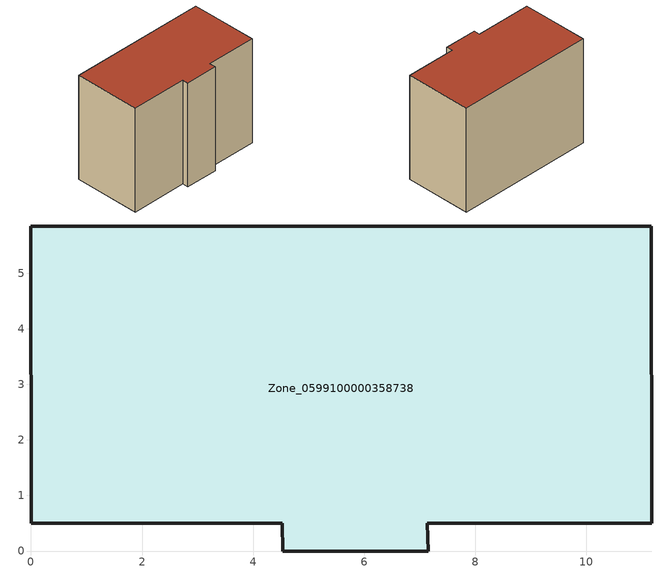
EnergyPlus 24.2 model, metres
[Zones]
Zone_0599100000358738
 floor ground (C_G): 7.13,0.5 7.15,0 4.53,0 4.52,0.5 0,0.5 0,5.85 11.17,5.85 11.17,0.5 z0
 wall outside (C_F): 11.17,5.85 0,5.85 0,0.5 4.52,0.5 4.53,0 7.15,0 7.13,0.5 11.17,0.5 11.17,5.85 z0:8.64
 roof outside (C_R): 7.13,0.5 11.17,0.5 11.17,5.85 0,5.85 0,0.5 4.52,0.5 4.53,0 7.15,0 z8.64
[BUILDING]
Pand.0599100000358738: North Axis=0; Terrain=City; Loads Convergence Tolerance Value=0.04; Temperature Convergence Tolerance Value=0.4; Solar Distribution=FullExterior; Maximum Number of Warmup Days=25; Minimum Number of Warmup Days=1
[Site:Location]
Rotterdam.The.Hague.AP_ZH_NLD Design_Conditions: Latitude=51.96; Longitude=4.45; Time Zone=1; Elevation=-4.5
[SITE:GROUNDTEMPERATURE:BUILDINGSURFACE]
18, 18, 18, 18, 18, 18, 18, 18, 18, 18, 18, 18
[MATERIAL] Thermal Absorptance=0.9; Solar Absorptance=0.7; Visible Absorptance=0.7
Name | Roughness | Thickness | Conductivity | Density | Specific Heat
G.TC.1992-2005 | MediumSmooth | 0.15 | 0.06 | 540 | 1210
F.TC.1992-2005 | Rough | 0.3 | 0.12 | 1920 | 840
R.TC.1992-2005 | MediumRough | 0.2 | 0.08 | 1500 | 1000
[CONSTRUCTION]
C_G: G.TC.1992-2005
C_F: F.TC.1992-2005
C_R: R.TC.1992-2005
[ZONE]
Zone_0599100000358738: Type=1; Multiplier=1; Ceiling Height=Autocalculate; Volume=Autocalculate; Floor Area=autocalculate; Part of Total Floor Area=Yes
[ZONEINFILTRATION:DESIGNFLOWRATE]
Infil_Zone_0599100000358738: Zone or ZoneList or Space or SpaceList=Zone_0599100000358738; Schedule=AlwaysOn; Design Flow Rate Calculation Method=Flow/Area; Flow Rate per Floor Area=0.0015; Constant Term Coefficient=1; Temperature Term Coefficient=0; Velocity Term Coefficient=0; Velocity Squared Term Coefficient=0
[HVACTEMPLATE:ZONE:IDEALLOADSAIRSYSTEM]
Zone_0599100000358738: Maximum Heating Supply Air Temperature=50; Minimum Cooling Supply Air Temperature=13; Maximum Heating Supply Air Humidity Ratio=0.0156; Minimum Cooling Supply Air Humidity Ratio=0.0077; Heating Limit=NoLimit; Cooling Limit=NoLimit; Dehumidification Control Type=ConstantSensibleHeatRatio; Cooling Sensible Heat Ratio=0.7; Dehumidification Setpoint=60; Humidification Control Type=None; Humidification Setpoint=30; Outdoor Air Method=None; Outdoor Air Flow Rate per Person=0.00944; Outdoor Air Flow Rate per Zone Floor Area=0; Outdoor Air Flow Rate per Zone=0; Demand Controlled Ventilation Type=None; Outdoor Air Economizer Type=NoEconomizer; Heat Recovery Type=None; Sensible Heat Recovery Effectiveness=0.7; Latent Heat Recovery Effectiveness=0.65
[ZONECONTROL:THERMOSTAT]
ThermostatControl_Zone_0599100000358738: Zone or ZoneList=Zone_0599100000358738; Control Type Schedule=DualSetpointControlType; Control 1=Thermostat_Zone_0599100000358738; Temperature Difference Between Cutout And Setpoint=0
[THERMOSTATSETPOINT:DUALSETPOINT]
Thermostat_Zone_0599100000358738: Heating Setpoint Temperature Schedule=HeatingSetpoint_Zone_0599100000358738; Cooling Setpoint Temperature Schedule=CoolingSetpoint_Zone_0599100000358738
[SCHEDULE:COMPACT]
HeatingSetpoint_Zone_0599100000358738: Through: 12/31, For: AllDays, Until: 24:00, 21
CoolingSetpoint_Zone_0599100000358738: Through: 12/31, For: AllDays, Until: 24:00, 24
DualSetpointControlType: Through: 12/31, For: AllDays, Until: 24:00, 4
AlwaysOn: Through: 12/31, For: AllDays, Until: 24:00, 1
